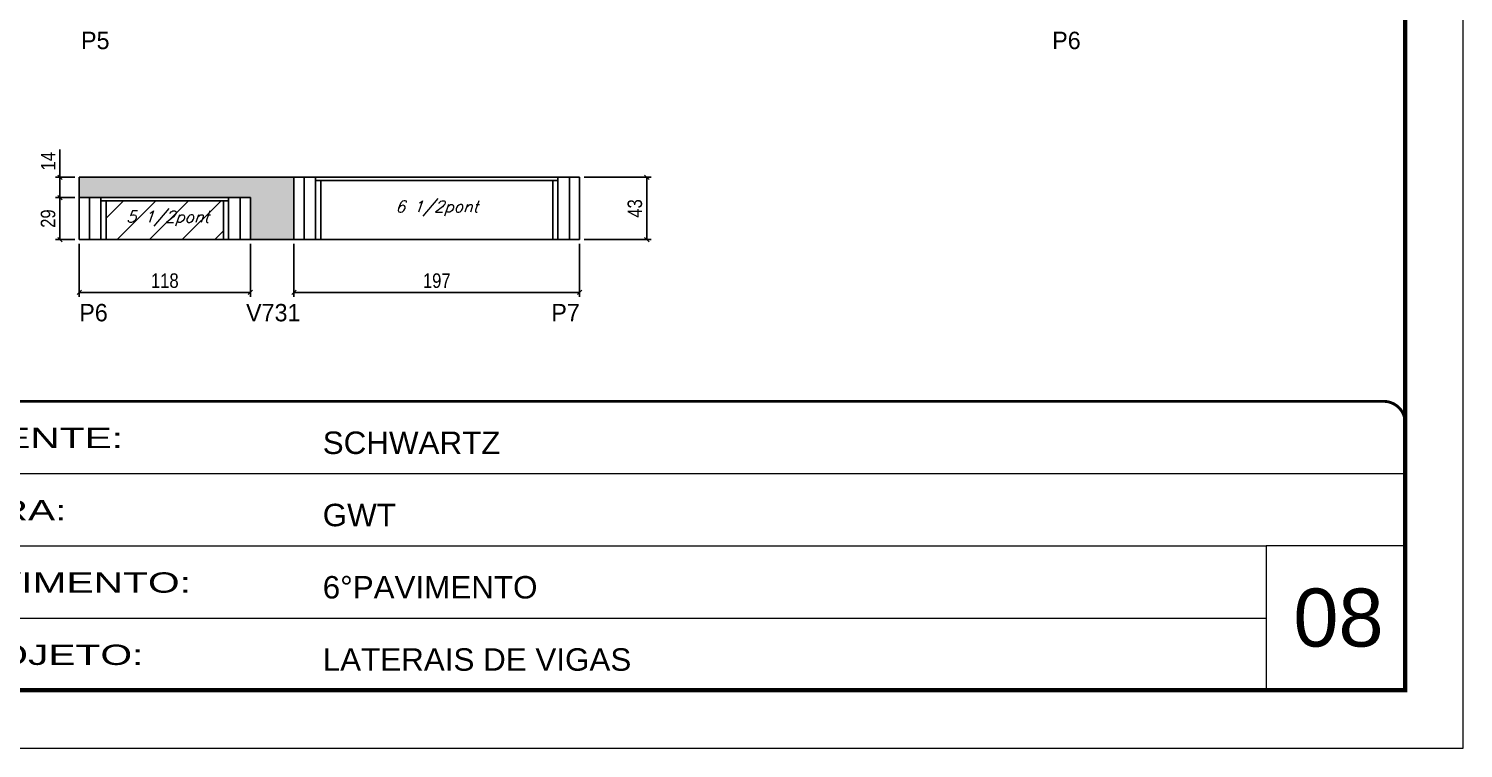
# Model space of a CAD drawing. Extents: x 13154 to 22413, y 1253 to 30260.
# Drawn here: x 18419 to 19408, y 27671 to 28167 of the extents above; entities that cross this region are included whole.
import ezdxf

# ---------------------------------------------------------------- set-up
doc = ezdxf.new("R2010")
doc.units = 0
doc.linetypes.add('CONTINUO', pattern=[0])
doc.linetypes.add('DASHED', pattern=[0.75, 0.5, -0.25])
for name, color, linetype in [('5', 5, 'Continuous'), ('COTA', 241, 'Continuous'), ('Painéis', 200, 'Continuous'), ('SARR_2.2x7', 40, 'Continuous'), ('SARR_3.5x7', 81, 'Continuous'), ('texto', 7, 'Continuous')]:
    doc.layers.add(name, color=color, linetype=linetype)
for name, color, linetype, lineweight in [('CARIMBO', 255, 'Continuous', 9), ('Folhas', 255, 'Continuous', 9), ('Hachura', 251, 'Continuous', 9), ('SARRAFO DE PRESSAO', 251, 'DASHED', 9)]:
    doc.layers.add(name, color=color, linetype=linetype, lineweight=lineweight)
doc.styles.add('ARIAL', font='arial.ttf')
doc.styles.add('COTA TECNICA', font='techl___.ttf', dxfattribs={"height": 10})
doc.styles.add('Romans', font='romans.shx')
doc.styles.add('ROMAS860', font='ROMAS860.SHX')
doc.styles.add('Tecnologia', font='')
doc.styles.get('Tecnologia').set_extended_font_data('Forgotten Futurist')
doc.dimstyles.new('PAINEL', dxfattribs={"dimtxt": 10, "dimasz": 3, "dimexe": 3, "dimexo": 3, "dimgap": 3, "dimtad": 1, "dimdec": 1, "dimzin": 12, "dimdsep": 46, "dimtxsty": 'COTA TECNICA', "dimblk1": 'OBLIQUE', "dimblk2": 'OBLIQUE', "dimsah": 1, "dimcen": 0.9, "dimclrd": 4, "dimclre": 4, "dimclrt": 240, "dimadec": 1, "dimazin": 3, "dimtfac": 1, "dimtdec": 1, "dimtmove": 0, "dimatfit": 3, "dimfxl": 1, "dimtolj": 1, "dimtzin": 12, "dimarcsym": 0})

# ---------------------------------------------------------------- blocks, each defined once
blk = doc.blocks.new('9999999999')
at = {"color": 30, "linetype": 'CONTINUO'}
for p, q in [((98564.56, 34379.64), (99583.98, 34379.64)), ((98564.56, 34329.83), (99487.98, 34329.83)), ((99583.98, 34329.83), (99487.98, 34329.83)), ((99487.98, 34329.83), (99487.98, 34230.21)), ((98564.56, 34280.02), (99487.98, 34280.02))]:
    blk.add_line(p, q, dxfattribs=at)
at = {"color": 30, "linetype": 'CONTINUO', "const_width": 2}
blk.add_lwpolyline([(99583.98, 34230.21), (99583.98, 34414.45, 0.414214), (99568.98, 34429.45), (98228.98, 34429.45, 0.414214), (98213.98, 34414.45), (98213.98, 34245.21, 0.414214), (98228.98, 34230.21), (99583.98, 34230.21)], format="xyb", dxfattribs=at)
at = {"layer": 'Folhas'}
blk.add_lwpolyline([(98138.98, 34190.21), (99623.98, 34190.21), (99623.98, 35240.21), (98138.98, 35240.21)], close=True, dxfattribs=at)
at = {"layer": 'Folhas', "color": 30, "const_width": 3}
blk.add_lwpolyline([(98213.98, 34230.21), (99583.98, 34230.21), (99583.98, 35200.21), (98213.98, 35200.21)], close=True, dxfattribs=at)
at = {"color": 7, "linetype": 'Continuous', "ltscale": 5, "style": 'ARIAL'}
for s, height, p in [('SCHWARTZ', 15.483, (98837.68, 34393.13)), ('GWT', 15.483, (98837.68, 34343.32)), ('6°PAVIMENTO', 15.4829, (98837.68, 34293.51)), ('LATERAIS DE VIGAS', 15.4829, (98837.68, 34243.7))]:
    blk.add_text(s, height=height, dxfattribs=at).set_placement(p)
at = {"layer": 'Folhas', "color": 7, "style": 'Tecnologia', "width": 1.5}
for s, p in [('CLIENTE:', (98573.65, 34397.17)), ('OBRA:', (98573.65, 34347.31)), ('PAVIMENTO:', (98573.65, 34297.5)), ('PROJETO:', (98573.65, 34247.69))]:
    blk.add_text(s, height=14, dxfattribs=at).set_placement(p)
blk = doc.blocks.new('_Oblique')
at = {"color": 0, "linetype": 'ByBlock', "lineweight": -2}
blk.add_line((-0.5, -0.5), (0.5, 0.5), dxfattribs=at)
blk = doc.blocks.new('*D96')
at = {"layer": 'COTA', "color": 4, "linetype": 'ByBlock', "lineweight": -2, "transparency": 16777216}
for p, q in [((18453.71, 28018.32), (18453.71, 27981.88)), ((18571.71, 28018.32), (18571.71, 27981.88)), ((18571.71, 27984.88), (18453.71, 27984.88))]:
    blk.add_line(p, q, dxfattribs=at)
at = {"layer": 'Defpoints', "color": 0, "linetype": 'ByBlock', "transparency": 16777216}
for p in [(18453.71, 28021.32), (18571.71, 28021.32), (18453.71, 27984.88)]:
    blk.add_point(p, dxfattribs=at)
at = {"layer": 'COTA', "color": 4, "linetype": 'ByBlock', "lineweight": -2, "transparency": 16777216, "xscale": 3, "yscale": 3, "zscale": 3, "rotation": 180}
blk.add_blockref('_Oblique', (18453.71, 27984.88), dxfattribs=at)
at = {"layer": 'COTA', "color": 4, "linetype": 'ByBlock', "lineweight": -2, "transparency": 16777216, "xscale": 3, "yscale": 3, "zscale": 3}
blk.add_blockref('_Oblique', (18571.71, 27984.88), dxfattribs=at)
at = {"layer": 'COTA', "color": 240, "linetype": 'ByBlock', "transparency": 16777216, "insert": (18512.71, 27992.98), "char_height": 10, "attachment_point": 5, "style": 'COTA TECNICA'}
blk.add_mtext('\\A1;118', dxfattribs=at)
blk = doc.blocks.new('*D843')
at = {"layer": 'COTA', "color": 4, "lineweight": -2, "transparency": 16777216}
for p, q in [((18601.71, 28018.32), (18601.71, 27981.88)), ((18798.71, 28018.32), (18798.71, 27981.88)), ((18601.71, 27984.88), (18798.71, 27984.88))]:
    blk.add_line(p, q, dxfattribs=at)
at = {"layer": 'Defpoints', "color": 0, "transparency": 16777216}
for p in [(18601.71, 28021.32), (18798.71, 28021.32), (18798.71, 27984.88)]:
    blk.add_point(p, dxfattribs=at)
at = {"layer": 'COTA', "color": 4, "lineweight": -2, "transparency": 16777216, "xscale": 3, "yscale": 3, "zscale": 3, "rotation": 180}
blk.add_blockref('_Oblique', (18601.71, 27984.88), dxfattribs=at)
at = {"layer": 'COTA', "color": 4, "lineweight": -2, "transparency": 16777216, "xscale": 3, "yscale": 3, "zscale": 3}
blk.add_blockref('_Oblique', (18798.71, 27984.88), dxfattribs=at)
at = {"layer": 'COTA', "color": 240, "transparency": 16777216, "insert": (18700.21, 27992.98), "char_height": 10, "attachment_point": 5, "style": 'COTA TECNICA'}
blk.add_mtext('\\A1;197', dxfattribs=at)
blk = doc.blocks.new('*D844')
at = {"layer": 'COTA', "color": 4, "lineweight": -2, "transparency": 16777216}
for p, q in [((18801.71, 28064.32), (18848.01, 28064.32)), ((18845.01, 28021.32), (18845.01, 28064.32)), ((18801.71, 28021.32), (18848.01, 28021.32))]:
    blk.add_line(p, q, dxfattribs=at)
at = {"layer": 'Defpoints', "color": 0, "transparency": 16777216}
for p in [(18798.71, 28064.32), (18845.01, 28064.32), (18798.71, 28021.32)]:
    blk.add_point(p, dxfattribs=at)
at = {"layer": 'COTA', "color": 4, "lineweight": -2, "transparency": 16777216, "xscale": 3, "yscale": 3, "zscale": 3}
for p, rotation in [((18845.01, 28064.32), 90), ((18845.01, 28021.32), 270)]:
    blk.add_blockref('_Oblique', p, dxfattribs=dict(at, rotation=rotation))
at = {"layer": 'COTA', "color": 240, "transparency": 16777216, "insert": (18836.79, 28042.82), "char_height": 10, "attachment_point": 5, "rotation": 90, "style": 'COTA TECNICA'}
blk.add_mtext('\\A1;43', dxfattribs=at)
blk = doc.blocks.new('*D845')
at = {"layer": 'COTA', "color": 4, "lineweight": -2, "transparency": 16777216}
for p, q in [((18450.71, 28050.32), (18437.38, 28050.32)), ((18440.38, 28021.32), (18440.38, 28050.32)), ((18450.71, 28021.32), (18437.38, 28021.32))]:
    blk.add_line(p, q, dxfattribs=at)
at = {"layer": 'Defpoints', "color": 0, "transparency": 16777216}
for p in [(18440.38, 28050.32), (18453.71, 28050.32), (18453.71, 28021.32)]:
    blk.add_point(p, dxfattribs=at)
at = {"layer": 'COTA', "color": 4, "lineweight": -2, "transparency": 16777216, "xscale": 3, "yscale": 3, "zscale": 3}
for p, rotation in [((18440.38, 28050.32), 90), ((18440.38, 28021.32), 270)]:
    blk.add_blockref('_Oblique', p, dxfattribs=dict(at, rotation=rotation))
at = {"layer": 'COTA', "color": 240, "transparency": 16777216, "insert": (18432.29, 28035.82), "char_height": 10, "attachment_point": 5, "rotation": 90, "style": 'COTA TECNICA'}
blk.add_mtext('\\A1;29', dxfattribs=at)
blk = doc.blocks.new('*D846')
at = {"layer": 'COTA', "color": 4, "lineweight": -2, "transparency": 16777216}
for p, q in [((18440.38, 28064.32), (18440.38, 28083.44)), ((18450.71, 28064.32), (18437.38, 28064.32)), ((18440.38, 28050.32), (18440.38, 28064.32)), ((18450.71, 28050.32), (18437.38, 28050.32))]:
    blk.add_line(p, q, dxfattribs=at)
at = {"layer": 'Defpoints', "color": 0, "transparency": 16777216}
for p in [(18440.38, 28064.32), (18453.71, 28064.32), (18453.71, 28050.32)]:
    blk.add_point(p, dxfattribs=at)
at = {"layer": 'COTA', "color": 4, "lineweight": -2, "transparency": 16777216, "xscale": 3, "yscale": 3, "zscale": 3}
for p, rotation in [((18440.38, 28064.32), 90), ((18440.38, 28050.32), 270)]:
    blk.add_blockref('_Oblique', p, dxfattribs=dict(at, rotation=rotation))
at = {"layer": 'COTA', "color": 240, "transparency": 16777216, "insert": (18432.31, 28075.38), "char_height": 10, "attachment_point": 5, "rotation": 90, "style": 'COTA TECNICA'}
blk.add_mtext('\\A1;14', dxfattribs=at)

msp = doc.modelspace()

# ---------------------------------------------------------------- hatches: boundary and pattern name
at = {"layer": 'COTA'}
h = msp.add_hatch(dxfattribs=at)
h.set_pattern_fill('AR-CONC', color=256, scale=0.03)
h.paths.add_polyline_path([(18601.71, 28064.32), (18453.71, 28064.32), (18453.71, 28050.32), (18571.71, 28050.32), (18571.71, 28021.32), (18601.71, 28021.32)])
at = {"layer": 'Hachura', "linetype": 'ByBlock'}
h = msp.add_hatch(dxfattribs=at)
h.set_pattern_fill('ANSI31', color=256, scale=5)
h.paths.add_polyline_path([(18553.21, 28048.12), (18472.21, 28048.12), (18472.21, 28021.32), (18553.21, 28021.32)])

# ---------------------------------------------------------------- linework, layer by layer
at = {"layer": 'COTA'}
for p, q in [((18453.71, 28064.32), (18453.71, 28050.32)), ((18601.71, 28064.32), (18453.71, 28064.32)), ((18571.71, 28021.32), (18601.71, 28021.32))]:
    msp.add_line(p, q, dxfattribs=at)
at = {"layer": 'Painéis', "linetype": 'Continuous'}
for p, q in [((18601.71, 28021.32), (18601.71, 28064.32)), ((18601.71, 28064.32), (18798.71, 28064.32)), ((18798.71, 28064.32), (18798.71, 28021.32)), ((18453.71, 28021.32), (18453.71, 28050.32)), ((18453.71, 28050.32), (18571.71, 28050.32)), ((18571.71, 28021.32), (18571.71, 28050.32)), ((18571.71, 28021.32), (18453.71, 28021.32)), ((18798.71, 28021.32), (18601.71, 28021.32))]:
    msp.add_line(p, q, dxfattribs=at)
at = {"layer": 'SARR_2.2x7', "linetype": 'Continuous'}
for p, q in [((18608.71, 28064.32), (18608.71, 28021.32)), ((18616.71, 28062.12), (18783.71, 28062.12)), ((18791.71, 28064.32), (18791.71, 28021.32)), ((18460.71, 28050.32), (18460.71, 28021.32)), ((18468.71, 28048.12), (18556.71, 28048.12)), ((18564.71, 28050.32), (18564.71, 28021.32))]:
    msp.add_line(p, q, dxfattribs=at)
at = {"layer": 'SARR_3.5x7'}
for p, q in [((18616.71, 28064.32), (18616.71, 28021.32)), ((18620.21, 28062.12), (18620.21, 28021.32)), ((18780.21, 28062.12), (18780.21, 28021.32)), ((18783.71, 28064.32), (18783.71, 28021.32)), ((18468.71, 28050.32), (18468.71, 28021.32)), ((18472.21, 28048.12), (18472.21, 28021.32)), ((18553.21, 28048.12), (18553.21, 28021.32)), ((18556.71, 28050.32), (18556.71, 28021.32))]:
    msp.add_line(p, q, dxfattribs=at)

# ---------------------------------------------------------------- block references
at = {"layer": 'SARRAFO DE PRESSAO', "color": 6, "linetype": 'ByBlock'}
msp.add_blockref('9999999999', (-80216.1, -6519.61), dxfattribs=at)

# ---------------------------------------------------------------- texts
at = {"layer": '5', "linetype": 'Continuous', "style": 'ROMAS860'}
for s, p in [('P5', (18454.98, 28152.66)), ('P6', (19124.48, 28152.66)), ('P6', (18453.75, 27964.98)), ('V731', (18568.75, 27964.98)), ('P7', (18779.17, 27964.98))]:
    msp.add_text(s, height=12, rotation=359.99996, dxfattribs=at).set_placement(p)
at = {"layer": 'CARIMBO', "style": 'ARIAL'}
msp.add_text('08', height=40, dxfattribs=at).set_placement((19290.74, 27740.74))
at = {"layer": 'texto', "color": 2, "char_height": 8, "attachment_point": 5, "style": 'Romans'}
for s, insert in [('{\\Q19;\\C256;6 1/2pont}', (18700.21, 28042.82)), ('{\\Q19;\\C256;5 1/2pont}', (18514.71, 28035.82))]:
    msp.add_mtext(s, dxfattribs=dict(at, insert=insert))

# ---------------------------------------------------------------- dimensions: what is measured, and where the dimension line sits
at = {"layer": 'COTA'}
for base, p1, p2, picture, middle in [((18440.38, 28064.32), (18453.71, 28050.32), (18453.71, 28064.32), '*D846', (18432.31, 28075.38)), ((18845.01, 28064.32), (18798.71, 28021.32), (18798.71, 28064.32), '*D844', (18836.79, 28042.82)), ((18440.38, 28050.32), (18453.71, 28021.32), (18453.71, 28050.32), '*D845', (18432.29, 28035.82))]:
    dim = msp.add_linear_dim(base=base, p1=p1, p2=p2, angle=90, dimstyle='PAINEL', dxfattribs=at)
    dim.commit()
    dim.dimension.update_dxf_attribs({"geometry": picture, "text_midpoint": middle})
at = {"layer": 'COTA', "linetype": 'ByBlock'}
dim = msp.add_linear_dim(base=(18453.71, 27984.88), p1=(18571.71, 28021.32), p2=(18453.71, 28021.32), angle=180, dimstyle='PAINEL', dxfattribs=at)
dim.commit()
dim.dimension.update_dxf_attribs({"geometry": '*D96', "text_midpoint": (18512.71, 27992.98)})
at = {"layer": 'COTA'}
dim = msp.add_linear_dim(base=(18798.71, 27984.88), p1=(18601.71, 28021.32), p2=(18798.71, 28021.32), dimstyle='PAINEL', dxfattribs=at)
dim.commit()
dim.dimension.update_dxf_attribs({"geometry": '*D843', "text_midpoint": (18700.21, 27992.98)})

doc.saveas('drawing.dxf')
